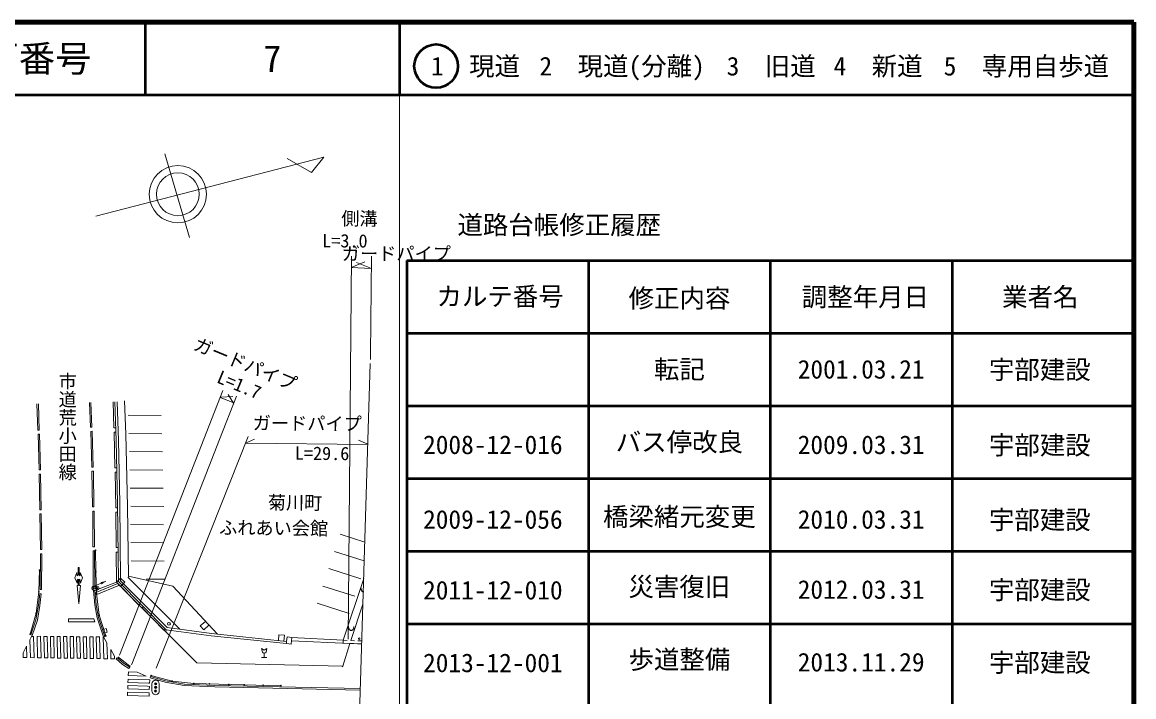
# Model space of a CAD drawing. Units: millimetres, scale not verified. Extents: x 40000 to 680000, y 20000 to 380000.
# Drawn here: x 527100 to 680000, y 287181 to 380000 of the extents above; entities that cross this region are included whole.
import ezdxf
from ezdxf.enums import TextEntityAlignment as Align

# ---------------------------------------------------------------- set-up
doc = ezdxf.new("R2010")
doc.units = ezdxf.units.MM
doc.header["$LTSCALE"] = 1000
for name, color, linetype, lineweight in [('M-BGD', 7, 'Continuous', 25), ('M-BMK-HTXT', 7, 'Continuous', 13), ('M-STR-HTXT', 7, 'Continuous', 13), ('M-TTL', 2, 'Continuous', 140), ('M-TTL-BAND', 7, 'Continuous', 13), ('M-TTL-FRAM', 2, 'Continuous', 50), ('M-TTL-LINE', 7, 'Continuous', 50)]:
    doc.layers.add(name, color=color, linetype=linetype, lineweight=lineweight)
doc.layers.add('M-TTL-TXT', color=7, linetype='Continuous')
doc.styles.add('@ＭＳ ゴシック', font='')
doc.styles.add('ＭＳ ゴシック', font='')
doc.styles.get('@ＭＳ ゴシック').set_extended_font_data('@MS Gothic')
doc.styles.get('ＭＳ ゴシック').set_extended_font_data('MS Gothic')

msp = doc.modelspace()

# ---------------------------------------------------------------- hatches: boundary and pattern name
at = {"layer": 'M-BGD'}
msp.add_hatch(color=256, dxfattribs=at).paths.add_polyline_path([(538006, 302634), (538620, 303082), (537872, 302959)])

# ---------------------------------------------------------------- linework, layer by layer
at = {"layer": 'M-BGD', "lineweight": 13}
for p, q in [((574981, 333021), (573505, 284817)), ((529118, 327478), (529235, 323877)), ((529318, 327483), (529435, 323883)), ((536496, 324265), (536350, 327671)), ((536696, 324273), (536550, 327676)), ((539592, 327757), (539689, 324190)), ((541689, 325922), (546233, 325879)), ((536696, 324273), (536496, 324265)), ((539689, 324190), (539973, 324198)), ((529235, 323877), (529435, 323883)), ((529478, 323313), (529278, 323307)), ((529278, 323307), (529409, 318392)), ((529478, 323313), (529609, 318398)), ((536534, 323702), (536734, 323707)), ((536657, 318782), (536534, 323702)), ((536857, 318787), (536734, 323707)), ((539743, 323593), (539993, 323599)), ((539743, 323593), (539860, 318683)), ((541780, 323402), (546324, 323360)), ((541868, 320915), (546412, 320872)), ((529609, 318398), (529409, 318392)), ((536857, 318787), (536657, 318782)), ((536888, 318212), (536688, 318209)), ((536762, 313310), (536688, 318209)), ((536962, 313313), (536888, 318212)), ((539860, 318683), (540110, 318689)), ((539882, 318091), (540122, 318095)), ((539882, 318091), (539968, 313190)), ((541894, 318392), (546438, 318349)), ((529618, 317797), (529418, 317793)), ((529418, 317793), (529512, 312907)), ((529618, 317797), (529712, 312911)), ((541944, 315906), (546488, 315864)), ((529512, 312907), (529712, 312911)), ((529724, 312337), (529524, 312334)), ((529524, 312334), (529598, 307447)), ((529724, 312337), (529798, 307450)), ((536962, 313313), (536762, 313310)), ((536797, 312739), (536997, 312739)), ((536818, 307815), (536797, 312739)), ((537018, 307816), (536997, 312739)), ((539968, 313190), (540216, 313194)), ((539981, 312598), (540223, 312599)), ((539981, 312598), (540004, 307702)), ((542020, 313396), (546564, 313353)), ((541993, 310899), (546537, 310856)), ((570845, 309558), (574229, 308471)), ((529598, 307447), (529798, 307450)), ((537018, 307816), (536818, 307815)), ((537182, 307381), (537213, 304375)), ((540004, 307702), (540280, 307703)), ((542035, 308399), (546579, 308356)), ((529616, 306868), (529570, 301952)), ((529816, 306866), (529616, 306868)), ((529816, 306866), (529770, 301950)), ((536837, 307268), (537037, 307270)), ((536875, 302362), (536837, 307268)), ((537075, 302364), (537037, 307270)), ((540040, 307094), (540287, 307096)), ((542072, 305896), (546616, 305853)), ((570058, 307184), (574149, 305870)), ((529480, 304652), (529392, 301635)), ((534775, 304990), (534925, 304991)), ((534775, 304990), (534783, 303978)), ((534925, 304991), (534933, 303980)), ((537213, 304375), (537306, 301390)), ((569271, 304819), (573663, 303408)), ((534337, 303532), (534631, 304262)), ((534643, 302807), (534337, 303532)), ((534631, 304262), (534635, 303840)), ((534635, 303840), (534783, 303978)), ((534640, 303229), (534788, 303368)), ((534640, 303229), (534643, 302807)), ((534788, 303368), (534796, 302490)), ((535085, 303843), (534933, 303980)), ((535090, 303233), (534938, 303369)), ((534938, 303369), (534946, 302491)), ((535387, 303541), (535081, 304266)), ((535081, 304266), (535085, 303843)), ((535090, 303233), (535093, 302811)), ((535093, 302811), (535387, 303541)), ((536913, 302372), (538620, 303082)), ((537107, 301822), (540069, 302935)), ((540236, 302766), (537125, 301480)), ((540069, 302935), (540637, 303498)), ((540632, 302367), (540069, 302935)), ((540069, 302935), (543035, 299946)), ((541200, 302931), (540632, 302367)), ((540637, 303498), (541200, 302931)), ((544145, 303349), (546650, 303356)), ((574075, 303434), (571269, 294965)), ((529392, 301635), (529008, 298673)), ((529705, 301364), (529506, 301386)), ((529570, 301952), (529770, 301950)), ((534796, 302490), (534646, 302489)), ((534646, 302489), (534892, 299991)), ((534892, 299991), (535096, 302493)), ((535096, 302493), (534946, 302491)), ((537075, 302364), (536875, 302362)), ((536907, 301806), (537107, 301822)), ((536907, 301806), (537107, 301822)), ((536914, 301876), (537414, 301872)), ((536918, 302376), (537418, 302372)), ((540465, 302536), (537150, 301166)), ((537306, 301390), (537684, 298419)), ((568471, 302422), (572863, 301011)), ((543035, 299946), (551113, 291843)), ((543160, 299808), (543350, 299996)), ((567687, 300050), (572080, 298639)), ((573967, 299923), (572303, 294926)), ((529008, 298673), (528188, 295802)), ((537684, 298419), (538592, 295548)), ((543576, 299404), (543759, 299585)), ((546593, 296353), (543576, 299404)), ((533450, 297471), (533444, 297907)), ((536969, 297894), (533444, 297907)), ((533450, 297471), (537085, 297474)), ((536969, 297894), (537085, 297474)), ((537404, 298042), (538293, 295415)), ((528393, 295473), (528160, 295026)), ((528469, 295618), (528279, 295682)), ((528653, 295467), (528393, 295473)), ((528645, 295467), (528749, 292533)), ((529634, 295499), (529135, 295487)), ((529202, 292534), (529135, 295487)), ((529702, 292545), (529634, 295499)), ((530535, 295490), (530085, 295494)), ((530152, 292539), (530085, 295494)), ((530602, 292533), (530535, 295490)), ((531053, 292527), (530985, 295486)), ((531435, 295481), (530985, 295486)), ((531503, 292521), (531435, 295481)), ((532336, 295473), (531886, 295477)), ((531953, 292515), (531886, 295477)), ((532403, 292509), (532336, 295473)), ((532854, 292503), (532786, 295468)), ((533236, 295464), (532786, 295468)), ((533304, 292497), (533236, 295464)), ((533754, 292491), (533686, 295459)), ((534137, 295455), (533686, 295459)), ((534204, 292485), (534137, 295455)), ((535037, 295446), (534587, 295451)), ((534655, 292479), (534587, 295451)), ((535105, 292474), (535037, 295446)), ((535555, 292468), (535487, 295442)), ((535937, 295438), (535487, 295442)), ((536005, 292462), (535937, 295438)), ((536838, 295429), (536388, 295433)), ((536456, 292456), (536388, 295433)), ((536906, 292450), (536838, 295429)), ((537356, 292444), (537288, 295424)), ((537288, 295424), (537738, 295420)), ((538307, 292422), (538238, 295431)), ((538293, 295415), (538486, 295480)), ((538294, 295413), (538293, 295415)), ((538298, 295415), (538294, 295413)), ((538294, 295413), (538757, 294604)), ((538483, 295477), (538298, 295415)), ((546593, 296353), (546786, 296544)), ((562336, 294916), (562418, 295702)), ((564167, 295353), (563530, 295419)), ((564072, 294434), (564167, 295353)), ((564139, 295356), (571269, 294965)), ((527692, 294126), (527747, 292572)), ((528160, 295026), (528247, 292565)), ((538807, 292414), (538757, 294604)), ((539308, 292407), (539278, 293695)), ((539278, 293695), (539799, 292786)), ((560013, 293836), (560133, 293335)), ((560013, 293836), (560385, 293582)), ((560385, 293582), (560763, 293829)), ((560633, 293330), (560763, 293829)), ((563439, 294500), (564072, 294434)), ((572164, 294511), (564119, 294865)), ((571185, 291394), (572164, 294511)), ((572164, 294511), (571185, 291394)), ((571269, 294965), (571247, 294552)), ((571269, 294965), (571785, 294943)), ((572164, 294511), (572723, 294499)), ((572164, 294511), (573724, 294477)), ((572284, 294921), (572784, 294900)), ((573222, 294488), (573722, 294477)), ((573283, 294879), (573783, 294857)), ((573724, 294477), (573801, 294475)), ((527223, 293226), (527246, 292580)), ((529248, 292551), (529702, 292545)), ((530152, 292539), (530602, 292533)), ((531053, 292527), (531503, 292521)), ((531953, 292515), (532403, 292509)), ((532854, 292503), (533304, 292497)), ((533754, 292491), (534204, 292485)), ((534655, 292479), (535105, 292474)), ((535555, 292468), (536005, 292462)), ((536456, 292456), (536906, 292450)), ((538807, 292414), (538307, 292422)), ((539808, 292400), (539308, 292407)), ((539808, 292400), (539799, 292786)), ((540019, 292402), (540152, 292551)), ((540024, 292398), (540019, 292402)), ((540329, 292395), (540152, 292551)), ((540308, 292631), (540615, 292392)), ((540615, 292392), (541884, 291402)), ((560002, 292586), (560752, 292579)), ((560377, 292582), (560381, 293198)), ((541687, 290115), (541704, 290614)), ((541704, 290614), (542900, 290573)), ((541884, 291237), (541777, 291068)), ((542900, 290573), (544131, 290030)), ((551113, 291843), (571185, 291394)), ((571108, 291302), (571185, 291394)), ((541670, 289615), (541648, 289166)), ((541648, 289166), (544472, 289068)), ((541670, 289615), (544602, 289514)), ((541687, 290115), (544131, 290030)), ((544472, 289068), (544627, 289063)), ((544602, 289514), (544648, 289512)), ((544648, 289512), (544627, 289063)), ((544682, 289787), (544738, 289979)), ((544797, 290104), (547702, 289336)), ((547702, 289336), (550697, 289000)), ((550697, 289000), (562670, 288706)), ((541582, 287817), (541560, 287368)), ((544561, 287714), (541582, 287817)), ((541626, 288716), (541604, 288267)), ((541604, 288267), (544583, 288164)), ((544342, 288622), (541626, 288716)), ((544605, 288613), (544342, 288622)), ((544561, 287714), (544539, 287265)), ((544605, 288613), (544583, 288164)), ((544947, 288974), (544938, 287974)), ((545947, 288965), (545938, 287965)), ((553584, 288553), (573579, 288111)), ((553588, 288753), (573583, 288311)), ((573579, 288111), (573606, 288110)), ((573583, 288311), (573612, 288310)), ((544539, 287265), (541560, 287368))]:
    msp.add_line(p, q, dxfattribs=at)
for points in [[(539849, 327764), (540033, 322453), (540208, 313822), (540335, 303024), (546918, 296412), (553108, 295575), (563439, 294500)], [(540149, 327772), (540333, 322461), (540508, 313827), (540633, 303149), (547059, 296696), (553144, 295873), (563470, 294798)], [(541150, 327888), (541332, 323338), (541567, 313382), (541697, 303762), (547805, 302410), (553953, 295789)], [(540040, 307094), (540069, 302935), (543160, 299808)], [(541697, 303762), (541675, 303595), (548794, 296462)], [(529506, 301386), (529332, 299771), (528990, 297789), (528279, 295682)], [(529705, 301364), (529530, 299743), (529185, 297740), (528469, 295618)], [(538293, 295415), (537404, 298042), (537069, 299820), (536907, 301806)], [(537404, 298042), (537069, 299820), (536907, 301806)], [(538483, 295477), (537598, 298093), (537267, 299847), (537107, 301822)], [(537598, 298093), (537267, 299847), (537107, 301820), (537107, 301822)], [(537598, 298093), (538477, 295496), (538486, 295480)], [(552309, 297559), (551572, 296940), (552085, 296399), (552785, 297046)], [(537356, 292444), (537806, 292438), (537738, 295420)], [(538184, 296414), (538654, 296561), (538805, 296064), (538354, 295917)], [(546918, 296412), (546836, 296120), (551113, 291843), (571185, 291394)], [(562418, 295702), (563179, 295677), (563099, 294837)], [(563530, 295419), (563470, 294798), (563439, 294500)], [(541777, 291068), (540887, 291633), (540024, 292398)], [(540024, 292398), (540887, 291633), (541777, 291068)], [(541884, 291237), (541007, 291794), (540329, 292395)], [(544682, 289787), (546739, 289187), (549381, 288711), (553584, 288553)], [(544738, 289979), (546785, 289382), (549403, 288910), (553591, 288753)]]:
    msp.add_lwpolyline(points, dxfattribs=at)
for centre, radius in [((537182, 307331), 50), ((529478, 304602), 50), ((537213, 304375), 50), ((529392, 301635), 50), ((536916, 302126), 75), ((536916, 302126), 50), ((537166, 302124), 75), ((537166, 302124), 50), ((537306, 301390), 50), ((537416, 302122), 75), ((537416, 302122), 50), ((529008, 298673), 50), ((537684, 298419), 50), ((547279, 297222), 200), ((528188, 295802), 50), ((538592, 295548), 50), ((573449, 295177), 100), ((540347, 292600), 50), ((541884, 291402), 50), ((544845, 290090), 50), ((545447, 288969), 150), ((545447, 288969), 100), ((547702, 289336), 50), ((550697, 289000), 50), ((552867, 288945), 50), ((545438, 287970), 150), ((545443, 288469), 150), ((545438, 287970), 100), ((545443, 288469), 100), ((555506, 288880), 50), ((557647, 288828), 50), ((560245, 288764), 50), ((562670, 288706), 50)]:
    msp.add_circle(centre, radius, dxfattribs=at)
for centre, radius, start, end in [((536916, 302126), 250, 89.5, 269.5), ((537416, 302122), 250, 269.5, 89.5), ((573803, 302074), 105, 131.19645, 249.81174), ((573841, 301901), 105, 134.92172, 248.47879), ((573901, 301766), 105, 158.94718, 268.52338), ((573998, 301691), 105, 197.06364, 280.88824), ((573998, 301691), 105, 280.88824, 320.64954), ((572063, 296795), 105, 131.19645, 249.81174), ((572101, 296622), 105, 134.92172, 248.47879), ((572594, 296622), 105, 283.97614, 41.34201), ((572628, 296786), 105, 295.0816, 51.33622), ((572160, 296487), 105, 158.94718, 268.52338), ((572258, 296413), 105, 197.06364, 320.64954), ((572418, 296415), 105, 220.9806, 335.42433), ((572524, 296476), 105, 264.61615, 24.69228), ((560385, 293498), 300, 213.05731, 325.94269), ((545447, 288969), 500, 359.5, 179.5), ((545438, 287970), 500, 179.5, 359.5)]:
    msp.add_arc(centre, radius, start, end, dxfattribs=at)
at = {"layer": 'M-BMK-HTXT'}
for p, q in [((537218, 353310), (568594, 361424)), ((546708, 361870), (550119, 350389)), ((566888, 359303), (563538, 361237)), ((568594, 361424), (566888, 359303))]:
    msp.add_line(p, q, dxfattribs=at)
for radius in [3940, 2947]:
    msp.add_circle((548509, 356327), radius, dxfattribs=at)
at = {"layer": 'M-STR-HTXT'}
for p, q in [((571928, 295125), (572387, 347827)), ((575021, 334335), (575139, 347829)), ((575108, 346115), (572355, 346240)), ((572363, 346254), (574249, 347026)), ((575123, 346116), (573101, 346922)), ((575014, 333598), (575021, 334335)), ((540463, 292884), (554714, 329314)), ((556183, 327578), (555425, 328793)), ((554248, 322569), (556587, 328548)), ((556222, 327617), (554350, 328383)), ((556087, 328505), (554383, 328419)), ((545508, 291099), (558171, 322984)), ((557802, 322055), (559047, 322632)), ((542163, 291676), (554248, 322569)), ((557802, 322055), (574640, 321908)), ((574631, 321928), (573358, 322478)), ((527223, 293226), (527692, 294126)), ((527747, 292572), (527246, 292580)), ((528247, 292565), (528749, 292533)), ((542130, 291592), (542163, 291676))]:
    msp.add_line(p, q, dxfattribs=at)
at = {"layer": 'M-TTL'}
for p, q in [((680000, 380000), (40000, 380000)), ((680000, 20000), (680000, 380000))]:
    msp.add_line(p, q, dxfattribs=at)
at = {"layer": 'M-TTL-BAND'}
msp.add_line((579000, 20000), (579000, 370000), dxfattribs=at)
at = {"layer": 'M-TTL-FRAM'}
for q in [(580000, 247097), (680000, 347197)]:
    msp.add_line((580000, 347197), q, dxfattribs=at)
at = {"layer": 'M-TTL-LINE'}
for p, q in [((543997, 380000), (543997, 370000)), ((579000, 380000), (579000, 370000)), ((40000, 370000), (680000, 370000)), ((605000, 347197), (605000, 247097)), ((630000, 347197), (630000, 247097)), ((655000, 347197), (655000, 247097)), ((580000, 337197), (680000, 337197)), ((580000, 327197), (680000, 327197)), ((580000, 317197), (680000, 317197)), ((580000, 307197), (680000, 307197)), ((580000, 297197), (680000, 297197))]:
    msp.add_line(p, q, dxfattribs=at)
msp.add_circle((584031, 373958), 3000, dxfattribs=at)

# ---------------------------------------------------------------- texts
at = {"layer": 'M-BGD', "style": 'ＭＳ ゴシック'}
for s, rotation, p in [('側溝', 359.5, (573471, 351517)), ('ガードパイプ', 337.477, (557234, 331629)), ('ガードパイプ', 359.5, (566292, 323335)), ('菊川町', 359.5, (564618, 312430)), ('ふれあい会館', 359.5, (561671, 308929))]:
    msp.add_text(s, height=1833, rotation=rotation, dxfattribs=at).set_placement(p, align=Align.BOTTOM_CENTER)
for s, rotation, p in [('L=1.7', 337.477, (559269, 327574)), ('L=29.6', 359.5, (572077, 319186))]:
    msp.add_text(s, height=1833, rotation=rotation, dxfattribs=at).set_placement(p, align=Align.BOTTOM_RIGHT)
for s, p in [('2011-12-010', (591836, 301850)), ('2013-12-001', (591836, 291850))]:
    msp.add_text(s, height=2566, dxfattribs=at).set_placement(p, align=Align.MIDDLE_CENTER)
at = {"layer": 'M-BMK-HTXT', "style": '@ＭＳ ゴシック'}
msp.add_text('市道荒小田線', height=1833, rotation=270, dxfattribs=at).set_placement((531854, 316872), align=Align.BOTTOM_RIGHT)
at = {"layer": 'M-STR-HTXT', "style": 'ＭＳ ゴシック'}
msp.add_text('L=3.0', height=1833, rotation=359.5, dxfattribs=at).set_placement((571474, 348460), align=Align.BOTTOM_CENTER)
msp.add_text('ガードパイプ', height=1833, dxfattribs=at).set_placement((571063, 346692), align=Align.BOTTOM_LEFT)
at = {"layer": 'M-TTL-TXT', "style": 'ＭＳ ゴシック'}
for s, height, p in [('図面番号', 3666, (526622, 375000)), ('7', 3666, (561497, 375000)), ('1\u3000現道', 2566, (589448, 373958)), ('2\u3000現道(分離)', 2566, (609619, 373958)), ('3\u3000旧道', 2566, (630121, 373958)), ('4\u3000新道', 2566, (644824, 373958)), ('5\u3000専用自歩道', 2566, (665228, 373958)), ('道路台帳修正履歴', 2566, (600968, 352113)), ('カルテ番号', 2566, (592839, 342277)), ('修正内容', 2566, (617509, 342023)), ('調整年月日', 2566, (643089, 342197)), ('業者名', 2566, (667134, 342197)), ('転記', 2566, (617500, 332245)), ('2001.03.21', 2566, (642500, 332245)), ('宇部建設', 2566, (667077, 332189)), ('2008-12-016', 2566, (591836, 321861)), ('バス停改良', 2566, (617494, 322238)), ('2009.03.31', 2566, (642500, 321861)), ('宇部建設', 2566, (667077, 321804)), ('橋梁緒元変更', 2566, (617494, 311961)), ('2009-12-056', 2566, (591836, 311585)), ('2010.03.31', 2566, (642500, 311585)), ('宇部建設', 2566, (667077, 311528)), ('災害復旧', 2566, (617494, 302321)), ('2012.03.31', 2566, (642500, 301944)), ('宇部建設', 2566, (667077, 301887)), ('歩道整備', 2566, (617494, 292321)), ('2013.11.29', 2566, (642500, 291944)), ('宇部建設', 2566, (667077, 291887))]:
    msp.add_text(s, height=height, dxfattribs=at).set_placement(p, align=Align.MIDDLE_CENTER)

doc.saveas('drawing.dxf')
